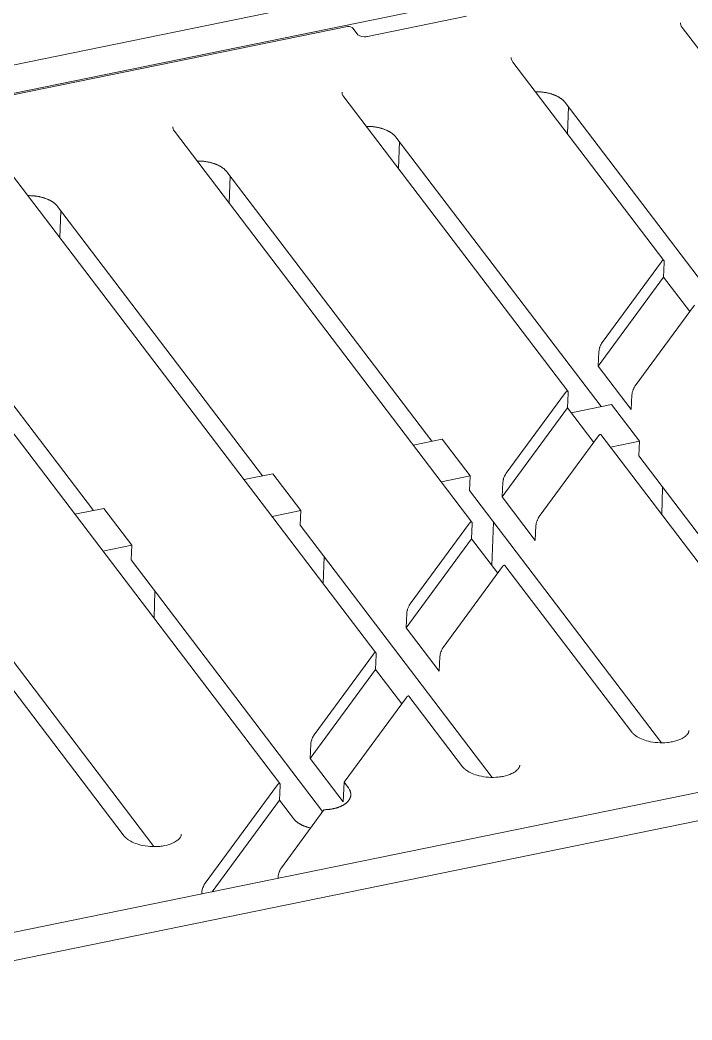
# Model space of a CAD drawing. Header units: millimetres. Extents: x 4267 to 8467, y 166 to 3136.
# Drawn here: x 4903.8 to 4955.9, y 1888 to 1965.6 of the extents above; entities that cross this region are included whole.
import ezdxf

# ---------------------------------------------------------------- set-up
doc = ezdxf.new("R2010")
doc.units = ezdxf.units.MM

msp = doc.modelspace()

# ---------------------------------------------------------------- linework, layer by layer
at = {"linetype": 'Continuous', "lineweight": 5}
for p, q in [((4716.615, 1923.888, 326.374), (5135.162, 2009.535, 326.374)), ((4718.065, 1921.983, 326.374), (5136.612, 2007.63, 326.374)), ((4938.43, 1965.859, 326.374), (4930.742, 1964.286, 326.374)), ((4929.179, 1965.067, 326.374), (4899.562, 1959.007, 326.374)), ((4929.997, 1964.42, 326.374), (4929.634, 1964.897, 326.374)), ((4961.189, 1957.054, 326.374), (4955.15, 1964.99, 326.374)), ((4953.74, 1946.907, 326.374), (4942.022, 1962.303, 326.374)), ((4946.291, 1936.759, 326.374), (4928.895, 1959.617, 326.374)), ((4961.989, 1938.256, 326.374), (4946.077, 1959.163, 326.374)), ((4946.339, 1958.82, 326.374), (4946.267, 1956.727, 326.374)), ((4938.842, 1926.612, 326.374), (4915.767, 1956.931, 326.374)), ((4948.861, 1935.569, 326.374), (4932.949, 1956.477, 326.374)), ((4933.211, 1956.134, 326.374), (4933.139, 1954.04, 326.374)), ((4931.392, 1916.464, 326.374), (4902.639, 1954.245, 326.374)), ((4935.734, 1932.883, 326.374), (4919.822, 1953.791, 326.374)), ((4920.083, 1953.447, 326.374), (4920.011, 1951.354, 326.374)), ((4760.941, 1865.645, 326.374), (5179.488, 1951.291, 326.374)), ((4922.606, 1930.197, 326.374), (4906.694, 1951.105, 326.374)), ((4906.956, 1950.761, 326.374), (4906.884, 1948.668, 326.374)), ((4762.391, 1863.739, 326.374), (5180.938, 1949.386, 326.374)), ((4923.943, 1906.317, 326.374), (4891.881, 1948.446, 326.374)), ((4909.479, 1927.51, 326.374), (4893.567, 1948.418, 326.374)), ((4948.95, 1940.551, 326.374), (4953.546, 1946.812, 326.374)), ((4953.765, 1946.755, 326.374), (4953.708, 1945.614, 326.374)), ((4953.708, 1945.614, 326.374), (4948.636, 1938.705, 326.374)), ((4953.708, 1945.614, 326.374), (4955.741, 1942.943, 326.374)), ((4956.109, 1943.444, 326.374), (4951.513, 1937.183, 326.374)), ((4948.636, 1938.705, 326.374), (4948.693, 1939.846, 326.374)), ((4951.199, 1935.338, 326.374), (4948.636, 1938.705, 326.374)), ((4911.867, 1902.249, 326.374), (4884.431, 1938.298, 326.374)), ((4941.501, 1930.403, 326.374), (4946.097, 1936.664, 326.374)), ((4946.316, 1936.608, 326.374), (4946.259, 1935.467, 326.374)), ((4951.256, 1936.479, 326.374), (4951.199, 1935.338, 326.374)), ((4946.259, 1935.467, 326.374), (4941.187, 1928.558, 326.374)), ((4946.259, 1935.467, 326.374), (4948.292, 1932.795, 326.374)), ((4946.542, 1935.095, 326.374), (4949.66, 1935.733, 326.374)), ((4949.66, 1935.733, 326.374), (4951.835, 1932.875, 326.374)), ((4934.293, 1932.588, 326.374), (4936.533, 1933.047, 326.374)), ((4936.533, 1933.047, 326.374), (4938.707, 1930.189, 326.374)), ((4948.66, 1933.297, 326.374), (4944.064, 1927.036, 326.374)), ((4964.377, 1912.994, 326.374), (4948.851, 1933.394, 326.374)), ((4951.835, 1932.875, 326.374), (4949.595, 1932.417, 326.374)), ((4951.778, 1931.737, 326.374), (4951.835, 1932.875, 326.374)), ((4966.669, 1912.17, 326.374), (4951.778, 1931.737, 326.374)), ((4921.165, 1929.902, 326.374), (4923.405, 1930.36, 326.374)), ((4923.405, 1930.36, 326.374), (4925.58, 1927.503, 326.374)), ((4938.707, 1930.189, 326.374), (4936.468, 1929.731, 326.374)), ((4938.65, 1929.051, 326.374), (4938.707, 1930.189, 326.374)), ((4941.187, 1928.558, 326.374), (4941.244, 1929.699, 326.374)), ((4953.563, 1927.203, 326.374), (4953.635, 1929.296, 326.374)), ((4953.541, 1909.484, 326.374), (4938.65, 1929.051, 326.374)), ((4943.75, 1925.19, 326.374), (4941.187, 1928.558, 326.374)), ((4908.038, 1927.216, 326.374), (4910.277, 1927.674, 326.374)), ((4910.277, 1927.674, 326.374), (4912.452, 1924.816, 326.374)), ((4925.58, 1927.503, 326.374), (4923.34, 1927.044, 326.374)), ((4925.523, 1926.364, 326.374), (4925.58, 1927.503, 326.374)), ((4940.414, 1906.798, 326.374), (4925.523, 1926.364, 326.374)), ((4934.052, 1920.256, 326.374), (4938.648, 1926.517, 326.374)), ((4938.867, 1926.46, 326.374), (4938.81, 1925.319, 326.374)), ((4940.392, 1923.24, 326.374), (4940.508, 1926.61, 326.374)), ((4943.807, 1926.331, 326.374), (4943.75, 1925.19, 326.374)), ((4938.81, 1925.319, 326.374), (4933.738, 1918.41, 326.374)), ((4938.81, 1925.319, 326.374), (4940.843, 1922.648, 326.374)), ((4912.452, 1924.816, 326.374), (4910.213, 1924.358, 326.374)), ((4912.395, 1923.678, 326.374), (4912.452, 1924.816, 326.374)), ((4927.26, 1904.146, 326.374), (4912.395, 1923.678, 326.374)), ((4927.308, 1921.83, 326.374), (4927.38, 1923.924, 326.374)), ((4941.211, 1923.149, 326.374), (4936.614, 1916.888, 326.374)), ((4951.249, 1910.308, 326.374), (4941.402, 1923.247, 326.374)), ((4914.159, 1901.425, 326.374), (4899.268, 1920.992, 326.374)), ((4914.181, 1919.144, 326.374), (4914.253, 1921.237, 326.374)), ((4933.738, 1918.41, 326.374), (4933.795, 1919.551, 326.374)), ((4936.301, 1915.043, 326.374), (4933.738, 1918.41, 326.374)), ((4931.199, 1916.369, 326.374), (4926.602, 1910.108, 326.374)), ((4931.417, 1916.313, 326.374), (4931.36, 1915.172, 326.374)), ((4936.358, 1916.184, 326.374), (4936.301, 1915.043, 326.374)), ((4931.36, 1915.172, 326.374), (4926.288, 1908.263, 326.374)), ((4931.36, 1915.172, 326.374), (4933.393, 1912.5, 326.374)), ((4933.762, 1913.002, 326.374), (4928.927, 1906.417, 326.374)), ((4938.122, 1907.622, 326.374), (4933.955, 1913.097, 326.374)), ((4926.288, 1908.263, 326.374), (4926.346, 1909.404, 326.374)), ((4928.851, 1904.895, 326.374), (4926.288, 1908.263, 326.374)), ((4918.138, 1898.579, 326.374), (4923.749, 1906.222, 326.374)), ((4923.968, 1906.165, 326.374), (4923.911, 1905.024, 326.374)), ((4928.927, 1906.417, 326.374), (4928.851, 1904.895, 326.374)), ((4929.258, 1905.982, 326.374), (4928.927, 1906.417, 326.374)), ((4923.911, 1905.024, 326.374), (4918.701, 1897.927, 326.374)), ((4923.911, 1905.024, 326.374), (4924.993, 1903.603, 326.374)), ((4924.063, 1899.791, 326.374), (4927.365, 1904.288, 326.374)), ((4923.8, 1898.97, 326.374), (4923.807, 1899.093, 326.374)), ((4917.875, 1897.758, 326.374), (4917.882, 1897.881, 326.374))]:
    msp.add_line(p, q, dxfattribs=at)
for points in [[(4929.179, 1965.067), (4929.179, 1965.067, 0.000016), (4929.179, 1965.067, 0.000016), (4929.179, 1965.067, 0.000016), (4929.179, 1965.067, 0.000016), (4929.179, 1965.067, 0.000016), (4929.179, 1965.067, 0.000016), (4929.179, 1965.067, 0.000016), (4929.179, 1965.067, 0.000016), (4929.179, 1965.067, 0.000016), (4929.179, 1965.067, 0.000016), (4929.179, 1965.067, 0.000016), (4929.179, 1965.067, 0.000016), (4929.179, 1965.067, 0.000016), (4929.179, 1965.067, 0.000016), (4929.179, 1965.067, 0.000016), (4929.179, 1965.067, 0.000016), (4929.179, 1965.067, 0.000016), (4929.179, 1965.067, 0.000017), (4929.179, 1965.067, 0.000016), (4929.179, 1965.067, 0.000015), (4929.179, 1965.067, 0.000017), (4929.179, 1965.067, 0.00002), (4929.179, 1965.067, 0.000015), (4929.179, 1965.067, 0.000005), (4929.179, 1965.067, 0.000021), (4929.179, 1965.067, 0.000037), (4929.179, 1965.067, 0.000018), (4929.179, 1965.067, 0.00001)], [(4946.077, 1959.163), (4946.042, 1959.208, 0.012486), (4946.003, 1959.252, 0.011398), (4945.96, 1959.296, 0.010734), (4945.915, 1959.34, 0.010589), (4945.865, 1959.383, 0.010234), (4945.812, 1959.426, 0.009866), (4945.755, 1959.469, 0.009467), (4945.695, 1959.51, 0.009174), (4945.631, 1959.551, 0.008829), (4945.564, 1959.59, 0.008551), (4945.493, 1959.629, 0.00824), (4945.42, 1959.666, 0.00799), (4945.343, 1959.702, 0.007726), (4945.263, 1959.736, 0.007521), (4945.18, 1959.768, 0.007274), (4945.095, 1959.799, 0.007048), (4945.008, 1959.827, 0.006912), (4944.918, 1959.854, 0.006872), (4944.827, 1959.879, 0.006537), (4944.734, 1959.901, 0.00602), (4944.64, 1959.921, 0.00646), (4944.544, 1959.939, 0.007463), (4944.445, 1959.955, 0.005681), (4944.351, 1959.968, 0.002193), (4944.266, 1959.979, 0.007661), (4944.157, 1959.988, 0.012901), (4943.992, 1959.995, 0.006433), (4943.776, 1960, 0.00346)], [(4932.949, 1956.477), (4932.914, 1956.521, 0.012486), (4932.875, 1956.566, 0.011398), (4932.833, 1956.61, 0.010734), (4932.787, 1956.654, 0.010589), (4932.737, 1956.697, 0.010234), (4932.684, 1956.74, 0.009866), (4932.628, 1956.782, 0.009467), (4932.567, 1956.824, 0.009174), (4932.503, 1956.864, 0.008829), (4932.436, 1956.904, 0.008551), (4932.366, 1956.942, 0.00824), (4932.292, 1956.98, 0.00799), (4932.215, 1957.015, 0.007726), (4932.135, 1957.049, 0.007521), (4932.053, 1957.082, 0.007274), (4931.968, 1957.112, 0.007048), (4931.88, 1957.141, 0.006911), (4931.791, 1957.168, 0.006872), (4931.699, 1957.192, 0.006537), (4931.606, 1957.215, 0.00602), (4931.513, 1957.235, 0.00646), (4931.417, 1957.253, 0.007463), (4931.317, 1957.269, 0.005681), (4931.224, 1957.282, 0.002193), (4931.138, 1957.293, 0.007661), (4931.03, 1957.302, 0.012901), (4930.864, 1957.308, 0.006433), (4930.648, 1957.313, 0.00346)], [(4919.822, 1953.791), (4919.786, 1953.835, 0.012486), (4919.748, 1953.879, 0.011398), (4919.705, 1953.923, 0.010734), (4919.659, 1953.967, 0.010589), (4919.61, 1954.011, 0.010234), (4919.557, 1954.054, 0.009866), (4919.5, 1954.096, 0.009467), (4919.44, 1954.138, 0.009174), (4919.376, 1954.178, 0.008829), (4919.309, 1954.218, 0.008551), (4919.238, 1954.256, 0.008239), (4919.164, 1954.293, 0.007989), (4919.087, 1954.329, 0.007726), (4919.008, 1954.363, 0.007521), (4918.925, 1954.395, 0.007274), (4918.84, 1954.426, 0.007048), (4918.753, 1954.455, 0.006911), (4918.663, 1954.482, 0.006872), (4918.571, 1954.506, 0.006537), (4918.479, 1954.529, 0.00602), (4918.385, 1954.549, 0.00646), (4918.289, 1954.567, 0.007463), (4918.19, 1954.582, 0.005681), (4918.096, 1954.596, 0.002193), (4918.011, 1954.607, 0.007661), (4917.902, 1954.615, 0.012901), (4917.737, 1954.622, 0.006433), (4917.52, 1954.627, 0.00346)], [(4906.694, 1951.105), (4906.659, 1951.149, 0.012486), (4906.62, 1951.193, 0.011398), (4906.578, 1951.237, 0.010733), (4906.532, 1951.281, 0.010588), (4906.482, 1951.324, 0.010234), (4906.429, 1951.367, 0.009865), (4906.372, 1951.41, 0.009467), (4906.312, 1951.451, 0.009174), (4906.248, 1951.492, 0.008829), (4906.181, 1951.532, 0.008551), (4906.111, 1951.57, 0.008239), (4906.037, 1951.607, 0.007989), (4905.96, 1951.643, 0.007726), (4905.88, 1951.677, 0.007521), (4905.797, 1951.709, 0.007274), (4905.712, 1951.74, 0.007048), (4905.625, 1951.769, 0.006911), (4905.535, 1951.795, 0.006872), (4905.444, 1951.82, 0.006537), (4905.351, 1951.842, 0.00602), (4905.258, 1951.862, 0.00646), (4905.161, 1951.88, 0.007463), (4905.062, 1951.896, 0.005681), (4904.968, 1951.909, 0.002193), (4904.883, 1951.92, 0.007661), (4904.775, 1951.929, 0.012901), (4904.609, 1951.936, 0.006433), (4904.393, 1951.941, 0.00346)], [(4951.196, 1910.361), (4951.202, 1910.353, 0.0021), (4951.208, 1910.345, 0.00204), (4951.215, 1910.336, 0.002014), (4951.221, 1910.328, 0.002029), (4951.228, 1910.32, 0.002027), (4951.235, 1910.312, 0.002024), (4951.242, 1910.303, 0.002016), (4951.249, 1910.295, 0.002016), (4951.256, 1910.287, 0.002009), (4951.264, 1910.278, 0.002008), (4951.271, 1910.27, 0.002001), (4951.279, 1910.262, 0.002), (4951.287, 1910.253, 0.001993), (4951.295, 1910.245, 0.001991), (4951.303, 1910.236, 0.001984), (4951.312, 1910.228, 0.001982), (4951.32, 1910.219, 0.001974), (4951.329, 1910.211, 0.001973), (4951.338, 1910.202, 0.001965), (4951.347, 1910.193, 0.001963), (4951.356, 1910.185, 0.001955), (4951.365, 1910.176, 0.001951), (4951.375, 1910.167, 0.001945), (4951.385, 1910.159, 0.001947), (4951.394, 1910.15, 0.001933), (4951.404, 1910.141, 0.001917), (4951.415, 1910.133, 0.001928), (4951.425, 1910.124, 0.001968), (4951.436, 1910.115, 0.001897), (4951.446, 1910.106, 0.001759), (4951.457, 1910.098, 0.001952), (4951.469, 1910.089, 0.002345), (4951.48, 1910.08, 0.001737), (4951.491, 1910.071, 0.000528), (4951.502, 1910.063, 0.002504), (4951.515, 1910.053, 0.004281), (4951.536, 1910.038, 0.002025), (4951.565, 1910.018, 0.001047)], [(4938.068, 1907.674), (4938.074, 1907.666, 0.002101), (4938.08, 1907.658, 0.00204), (4938.087, 1907.65, 0.002015), (4938.094, 1907.642, 0.00203), (4938.1, 1907.634, 0.002028), (4938.107, 1907.625, 0.002024), (4938.114, 1907.617, 0.002016), (4938.121, 1907.609, 0.002016), (4938.129, 1907.601, 0.002009), (4938.136, 1907.592, 0.002008), (4938.144, 1907.584, 0.002001), (4938.152, 1907.575, 0.002), (4938.159, 1907.567, 0.001993), (4938.167, 1907.558, 0.001991), (4938.176, 1907.55, 0.001984), (4938.184, 1907.541, 0.001982), (4938.193, 1907.533, 0.001974), (4938.201, 1907.524, 0.001973), (4938.21, 1907.516, 0.001965), (4938.219, 1907.507, 0.001963), (4938.228, 1907.499, 0.001955), (4938.238, 1907.49, 0.001952), (4938.247, 1907.481, 0.001945), (4938.257, 1907.472, 0.001947), (4938.267, 1907.464, 0.001933), (4938.277, 1907.455, 0.001917), (4938.287, 1907.446, 0.001928), (4938.297, 1907.437, 0.001968), (4938.308, 1907.429, 0.001898), (4938.319, 1907.42, 0.001759), (4938.33, 1907.411, 0.001952), (4938.341, 1907.402, 0.002346), (4938.353, 1907.393, 0.001737), (4938.364, 1907.385, 0.000528), (4938.374, 1907.377, 0.002504), (4938.387, 1907.367, 0.004281), (4938.409, 1907.352, 0.002025), (4938.437, 1907.332, 0.001047)], [(4927.365, 1904.288), (4927.448, 1904.29, 0.005257), (4927.531, 1904.294, 0.005189), (4927.615, 1904.3, 0.005203), (4927.698, 1904.307, 0.005357), (4927.781, 1904.316, 0.005478), (4927.864, 1904.327, 0.005587), (4927.946, 1904.34, 0.005705), (4928.027, 1904.354, 0.005852), (4928.107, 1904.371, 0.006002), (4928.187, 1904.389, 0.006165), (4928.264, 1904.409, 0.006341), (4928.34, 1904.43, 0.00653), (4928.415, 1904.454, 0.006738), (4928.488, 1904.479, 0.006952), (4928.558, 1904.505, 0.007195), (4928.626, 1904.533, 0.007437), (4928.692, 1904.562, 0.007717), (4928.756, 1904.593, 0.007991), (4928.817, 1904.625, 0.008307), (4928.875, 1904.658, 0.008604), (4928.931, 1904.693, 0.008967), (4928.984, 1904.728, 0.009315), (4929.034, 1904.764, 0.00968), (4929.081, 1904.801, 0.00997), (4929.125, 1904.839, 0.010514), (4929.166, 1904.878, 0.011004), (4929.205, 1904.918, 0.011459), (4929.242, 1904.959, 0.012166), (4929.275, 1905.001, 0.012844), (4929.306, 1905.044, 0.013488), (4929.335, 1905.088, 0.014125), (4929.36, 1905.133, 0.01477), (4929.382, 1905.179, 0.015388), (4929.401, 1905.226, 0.01597), (4929.417, 1905.273, 0.01642), (4929.429, 1905.321, 0.016724), (4929.438, 1905.369, 0.017148), (4929.444, 1905.417, 0.017641), (4929.446, 1905.466, 0.017235), (4929.445, 1905.514, 0.01611), (4929.441, 1905.563, 0.01743), (4929.433, 1905.611, 0.020117), (4929.42, 1905.661, 0.015113), (4929.407, 1905.707, 0.005719), (4929.393, 1905.749, 0.019939), (4929.369, 1905.802, 0.031743), (4929.323, 1905.88, 0.014765), (4929.258, 1905.982, 0.00766)], [(4924.993, 1903.603), (4925.017, 1903.573, 0.008334), (4925.042, 1903.543, 0.007884), (4925.069, 1903.513, 0.007581), (4925.097, 1903.483, 0.007477), (4925.127, 1903.453, 0.007292), (4925.159, 1903.423, 0.007102), (4925.192, 1903.394, 0.006897), (4925.227, 1903.365, 0.006733), (4925.263, 1903.336, 0.006546), (4925.301, 1903.308, 0.006386), (4925.341, 1903.28, 0.006207), (4925.381, 1903.252, 0.006054), (4925.424, 1903.225, 0.005894), (4925.467, 1903.198, 0.005764), (4925.513, 1903.172, 0.005599), (4925.559, 1903.147, 0.005437), (4925.607, 1903.122, 0.005346), (4925.656, 1903.098, 0.005329), (4925.706, 1903.074, 0.005055), (4925.758, 1903.052, 0.004629), (4925.81, 1903.03, 0.00499), (4925.864, 1903.008, 0.005797), (4925.92, 1902.987, 0.004315), (4925.974, 1902.968, 0.001511), (4926.023, 1902.951, 0.005909), (4926.088, 1902.931, 0.009809), (4926.189, 1902.903, 0.004691), (4926.323, 1902.868, 0.002461)], [(4911.813, 1902.302), (4911.819, 1902.294, 0.002101), (4911.825, 1902.286, 0.00204), (4911.832, 1902.277, 0.002014), (4911.838, 1902.269, 0.002029), (4911.845, 1902.261, 0.002027), (4911.852, 1902.253, 0.002022), (4911.859, 1902.245, 0.002014), (4911.866, 1902.236, 0.002014), (4911.873, 1902.228, 0.002007), (4911.881, 1902.22, 0.002006), (4911.889, 1902.211, 0.001998), (4911.896, 1902.203, 0.001997), (4911.904, 1902.194, 0.001989), (4911.912, 1902.186, 0.001988), (4911.921, 1902.177, 0.00198), (4911.929, 1902.169, 0.001978), (4911.937, 1902.16, 0.00197), (4911.946, 1902.152, 0.001968), (4911.955, 1902.143, 0.00196), (4911.964, 1902.135, 0.001958), (4911.973, 1902.126, 0.00195), (4911.982, 1902.117, 0.001946), (4911.992, 1902.109, 0.001939), (4912.002, 1902.1, 0.001941), (4912.012, 1902.091, 0.001927), (4912.022, 1902.082, 0.001911), (4912.032, 1902.074, 0.001922), (4912.042, 1902.065, 0.001962), (4912.053, 1902.056, 0.001891), (4912.064, 1902.047, 0.001753), (4912.074, 1902.039, 0.001945), (4912.086, 1902.03, 0.002337), (4912.097, 1902.021, 0.001731), (4912.108, 1902.012, 0.000527), (4912.119, 1902.004, 0.002495), (4912.132, 1901.994, 0.004264), (4912.153, 1901.979, 0.002018), (4912.182, 1901.959, 0.001044)]]:
    msp.add_lwpolyline(points, format="xyb", dxfattribs=at)
for points in [[(4929.634, 1964.897, 326.374), (4929.532, 1965.034, 326.374), (4929.347, 1965.104, 326.374), (4929.179, 1965.067, 326.374)], [(4955.15, 1964.99, 326.374), (4955.044, 1965.131, 326.374), (4955.014, 1965.244, 326.374), (4955.019, 1965.342, 326.374)], [(4942.022, 1962.303, 326.374), (4941.916, 1962.444, 326.374), (4941.887, 1962.558, 326.374), (4941.891, 1962.655, 326.374)], [(4928.895, 1959.617, 326.374), (4928.788, 1959.758, 326.374), (4928.759, 1959.872, 326.374), (4928.763, 1959.969, 326.374)], [(4915.767, 1956.931, 326.374), (4915.661, 1957.072, 326.374), (4915.631, 1957.186, 326.374), (4915.636, 1957.283, 326.374)]]:
    msp.add_open_spline(points, degree=3, dxfattribs=at)
for points, knots in [([(4930.742, 1964.286, 326.374), (4930.663, 1964.273, 326.374), (4930.317, 1964.229, 326.374), (4929.98, 1964.403, 326.374), (4929.997, 1964.42, 326.374)], [0, 0, 0, 0, 0.272685, 1, 1, 1, 1]), ([(4953.547, 1946.812, 326.374), (4953.566, 1946.839, 326.374), (4953.584, 1946.859, 326.374), (4953.605, 1946.881, 326.374), (4953.611, 1946.887, 326.374), (4953.62, 1946.894, 326.374), (4953.624, 1946.898, 326.374), (4953.629, 1946.901, 326.374), (4953.63, 1946.903, 326.374), (4953.632, 1946.904, 326.374), (4953.632, 1946.904, 326.374), (4953.649, 1946.917, 326.374), (4953.663, 1946.924, 326.374), (4953.682, 1946.93, 326.374), (4953.688, 1946.931, 326.374), (4953.696, 1946.931, 326.374), (4953.699, 1946.931, 326.374), (4953.704, 1946.931, 326.374), (4953.706, 1946.93, 326.374), (4953.752, 1946.918, 326.374), (4953.77, 1946.85, 326.374), (4953.765, 1946.755, 326.374)], [0, 0, 0, 0, 0.125, 0.125, 0.1875, 0.1875, 0.21875, 0.234375, 0.242188, 0.242188, 0.25, 0.25, 0.375, 0.375, 0.4375, 0.4375, 0.46875, 0.46875, 0.5, 0.5, 1, 1, 1, 1]), ([(4948.693, 1939.847, 326.374), (4948.696, 1939.893, 326.374), (4948.703, 1939.95, 326.374), (4948.724, 1940.043, 326.374), (4948.733, 1940.075, 326.374), (4948.748, 1940.125, 326.374), (4948.756, 1940.15, 326.374), (4948.764, 1940.176, 326.374), (4948.77, 1940.193, 326.374), (4948.774, 1940.203, 326.374), (4948.787, 1940.241, 326.374), (4948.8, 1940.273, 326.374), (4948.821, 1940.322, 326.374), (4948.829, 1940.338, 326.374), (4948.841, 1940.363, 326.374), (4948.847, 1940.376, 326.374), (4948.854, 1940.39, 326.374), (4948.857, 1940.397, 326.374), (4948.859, 1940.401, 326.374), (4948.861, 1940.404, 326.374), (4948.88, 1940.442, 326.374), (4948.91, 1940.497, 326.374), (4948.95, 1940.551, 326.374)], [0, 0, 0, 0, 0.25, 0.25, 0.375, 0.375, 0.4375, 0.46875, 0.46875, 0.5, 0.5, 0.625, 0.625, 0.6875, 0.6875, 0.71875, 0.734375, 0.742188, 0.742188, 0.75, 0.75, 1, 1, 1, 1]), ([(4951.513, 1937.183, 326.374), (4951.493, 1937.156, 326.374), (4951.476, 1937.129, 326.374), (4951.453, 1937.091, 326.374), (4951.446, 1937.079, 326.374), (4951.437, 1937.062, 326.374), (4951.433, 1937.054, 326.374), (4951.428, 1937.045, 326.374), (4951.427, 1937.042, 326.374), (4951.425, 1937.04, 326.374), (4951.425, 1937.039, 326.374), (4951.407, 1937.004, 326.374), (4951.391, 1936.971, 326.374), (4951.37, 1936.921, 326.374), (4951.363, 1936.905, 326.374), (4951.354, 1936.881, 326.374), (4951.351, 1936.874, 326.374), (4951.345, 1936.858, 326.374), (4951.343, 1936.851, 326.374), (4951.289, 1936.705, 326.374), (4951.261, 1936.573, 326.374), (4951.256, 1936.479, 326.374)], [0, 0, 0, 0, 0.125, 0.125, 0.1875, 0.1875, 0.21875, 0.234375, 0.242188, 0.242188, 0.25, 0.25, 0.375, 0.375, 0.4375, 0.4375, 0.46875, 0.46875, 0.5, 0.5, 1, 1, 1, 1]), ([(4946.097, 1936.664, 326.374), (4946.117, 1936.692, 326.374), (4946.134, 1936.711, 326.374), (4946.156, 1936.733, 326.374), (4946.162, 1936.739, 326.374), (4946.171, 1936.747, 326.374), (4946.175, 1936.75, 326.374), (4946.179, 1936.754, 326.374), (4946.181, 1936.755, 326.374), (4946.182, 1936.756, 326.374), (4946.182, 1936.756, 326.374), (4946.199, 1936.769, 326.374), (4946.214, 1936.776, 326.374), (4946.233, 1936.782, 326.374), (4946.239, 1936.783, 326.374), (4946.247, 1936.784, 326.374), (4946.25, 1936.784, 326.374), (4946.255, 1936.783, 326.374), (4946.257, 1936.783, 326.374), (4946.302, 1936.771, 326.374), (4946.321, 1936.702, 326.374), (4946.316, 1936.608, 326.374)], [0, 0, 0, 0, 0.125, 0.125, 0.1875, 0.1875, 0.21875, 0.234375, 0.242188, 0.242188, 0.25, 0.25, 0.375, 0.375, 0.4375, 0.4375, 0.46875, 0.46875, 0.5, 0.5, 1, 1, 1, 1]), ([(4948.851, 1933.394, 326.374), (4948.852, 1933.394, 326.374), (4948.851, 1933.395, 326.374), (4948.846, 1933.401, 326.374), (4948.84, 1933.406, 326.374), (4948.833, 1933.411, 326.374), (4948.828, 1933.413, 326.374), (4948.825, 1933.414, 326.374), (4948.813, 1933.417, 326.374), (4948.802, 1933.417, 326.374), (4948.783, 1933.411, 326.374), (4948.776, 1933.408, 326.374), (4948.766, 1933.402, 326.374), (4948.76, 1933.399, 326.374), (4948.753, 1933.394, 326.374), (4948.75, 1933.392, 326.374), (4948.748, 1933.391, 326.374), (4948.747, 1933.39, 326.374), (4948.728, 1933.376, 326.374), (4948.7, 1933.351, 326.374), (4948.66, 1933.297, 326.374)], [0.3658314, 0.3658314, 0.3658314, 0.3658314, 0.375, 0.375, 0.4375, 0.46875, 0.46875, 0.5, 0.5, 0.625, 0.625, 0.6875, 0.6875, 0.71875, 0.734375, 0.7421875, 0.7421875, 0.75, 0.75, 1, 1, 1, 1]), ([(4941.244, 1929.699, 326.374), (4941.247, 1929.747, 326.374), (4941.254, 1929.802, 326.374), (4941.271, 1929.877, 326.374), (4941.275, 1929.895, 326.374), (4941.293, 1929.961, 326.374), (4941.308, 1930.011, 326.374), (4941.352, 1930.131, 326.374), (4941.381, 1930.197, 326.374), (4941.42, 1930.272, 326.374), (4941.427, 1930.285, 326.374), (4941.456, 1930.337, 326.374), (4941.478, 1930.372, 326.374), (4941.501, 1930.403, 326.374)], [0, 0, 0, 0, 0.25, 0.25, 0.3125, 0.3125, 0.5, 0.5, 0.75, 0.75, 0.8125, 0.8125, 1, 1, 1, 1]), ([(4944.064, 1927.036, 326.374), (4944.044, 1927.009, 326.374), (4944.026, 1926.981, 326.374), (4944.004, 1926.943, 326.374), (4943.997, 1926.932, 326.374), (4943.988, 1926.915, 326.374), (4943.984, 1926.907, 326.374), (4943.979, 1926.898, 326.374), (4943.977, 1926.894, 326.374), (4943.976, 1926.892, 326.374), (4943.976, 1926.892, 326.374), (4943.958, 1926.857, 326.374), (4943.942, 1926.823, 326.374), (4943.921, 1926.774, 326.374), (4943.914, 1926.758, 326.374), (4943.905, 1926.734, 326.374), (4943.902, 1926.726, 326.374), (4943.896, 1926.71, 326.374), (4943.893, 1926.704, 326.374), (4943.84, 1926.558, 326.374), (4943.812, 1926.425, 326.374), (4943.807, 1926.331, 326.374)], [0, 0, 0, 0, 0.125, 0.125, 0.1875, 0.1875, 0.21875, 0.234375, 0.242188, 0.242188, 0.25, 0.25, 0.375, 0.375, 0.4375, 0.4375, 0.46875, 0.46875, 0.5, 0.5, 1, 1, 1, 1]), ([(4938.648, 1926.517, 326.374), (4938.668, 1926.544, 326.374), (4938.685, 1926.564, 326.374), (4938.706, 1926.586, 326.374), (4938.713, 1926.592, 326.374), (4938.722, 1926.599, 326.374), (4938.726, 1926.603, 326.374), (4938.73, 1926.606, 326.374), (4938.732, 1926.608, 326.374), (4938.733, 1926.609, 326.374), (4938.733, 1926.609, 326.374), (4938.75, 1926.621, 326.374), (4938.765, 1926.629, 326.374), (4938.784, 1926.635, 326.374), (4938.79, 1926.636, 326.374), (4938.798, 1926.636, 326.374), (4938.801, 1926.636, 326.374), (4938.806, 1926.636, 326.374), (4938.808, 1926.635, 326.374), (4938.853, 1926.623, 326.374), (4938.871, 1926.555, 326.374), (4938.867, 1926.46, 326.374)], [0, 0, 0, 0, 0.125, 0.125, 0.1875, 0.1875, 0.21875, 0.234375, 0.242188, 0.242188, 0.25, 0.25, 0.375, 0.375, 0.4375, 0.4375, 0.46875, 0.46875, 0.5, 0.5, 1, 1, 1, 1]), ([(4941.402, 1923.247, 326.374), (4941.402, 1923.247, 326.374), (4941.402, 1923.248, 326.374), (4941.397, 1923.253, 326.374), (4941.391, 1923.259, 326.374), (4941.384, 1923.263, 326.374), (4941.379, 1923.265, 326.374), (4941.376, 1923.266, 326.374), (4941.364, 1923.269, 326.374), (4941.353, 1923.269, 326.374), (4941.334, 1923.263, 326.374), (4941.327, 1923.261, 326.374), (4941.316, 1923.255, 326.374), (4941.311, 1923.251, 326.374), (4941.304, 1923.247, 326.374), (4941.301, 1923.245, 326.374), (4941.299, 1923.243, 326.374), (4941.298, 1923.242, 326.374), (4941.279, 1923.228, 326.374), (4941.251, 1923.203, 326.374), (4941.211, 1923.149, 326.374)], [0.3658315, 0.3658315, 0.3658315, 0.3658315, 0.375, 0.375, 0.4375, 0.46875, 0.46875, 0.5, 0.5, 0.625, 0.625, 0.6875, 0.6875, 0.71875, 0.734375, 0.7421875, 0.7421875, 0.75, 0.75, 1, 1, 1, 1]), ([(4933.795, 1919.551, 326.374), (4933.797, 1919.6, 326.374), (4933.805, 1919.654, 326.374), (4933.822, 1919.729, 326.374), (4933.826, 1919.747, 326.374), (4933.843, 1919.813, 326.374), (4933.859, 1919.864, 326.374), (4933.903, 1919.984, 326.374), (4933.931, 1920.049, 326.374), (4933.971, 1920.125, 326.374), (4933.977, 1920.137, 326.374), (4934.007, 1920.19, 326.374), (4934.029, 1920.225, 326.374), (4934.052, 1920.256, 326.374)], [0, 0, 0, 0, 0.25, 0.25, 0.3125, 0.3125, 0.5, 0.5, 0.75, 0.75, 0.8125, 0.8125, 1, 1, 1, 1]), ([(4936.614, 1916.888, 326.374), (4936.595, 1916.861, 326.374), (4936.577, 1916.834, 326.374), (4936.555, 1916.796, 326.374), (4936.548, 1916.784, 326.374), (4936.539, 1916.767, 326.374), (4936.535, 1916.759, 326.374), (4936.53, 1916.751, 326.374), (4936.528, 1916.747, 326.374), (4936.527, 1916.745, 326.374), (4936.527, 1916.744, 326.374), (4936.509, 1916.709, 326.374), (4936.493, 1916.676, 326.374), (4936.472, 1916.626, 326.374), (4936.465, 1916.61, 326.374), (4936.455, 1916.586, 326.374), (4936.452, 1916.579, 326.374), (4936.446, 1916.563, 326.374), (4936.444, 1916.556, 326.374), (4936.391, 1916.41, 326.374), (4936.362, 1916.278, 326.374), (4936.358, 1916.184, 326.374)], [0, 0, 0, 0, 0.125, 0.125, 0.1875, 0.1875, 0.21875, 0.234375, 0.242188, 0.242188, 0.25, 0.25, 0.375, 0.375, 0.4375, 0.4375, 0.46875, 0.46875, 0.5, 0.5, 1, 1, 1, 1]), ([(4931.199, 1916.37, 326.374), (4931.219, 1916.396, 326.374), (4931.236, 1916.416, 326.374), (4931.257, 1916.438, 326.374), (4931.264, 1916.444, 326.374), (4931.272, 1916.452, 326.374), (4931.276, 1916.455, 326.374), (4931.281, 1916.459, 326.374), (4931.283, 1916.46, 326.374), (4931.284, 1916.461, 326.374), (4931.284, 1916.461, 326.374), (4931.301, 1916.474, 326.374), (4931.315, 1916.481, 326.374), (4931.334, 1916.487, 326.374), (4931.34, 1916.488, 326.374), (4931.349, 1916.489, 326.374), (4931.351, 1916.489, 326.374), (4931.356, 1916.488, 326.374), (4931.359, 1916.488, 326.374), (4931.404, 1916.476, 326.374), (4931.422, 1916.407, 326.374), (4931.417, 1916.313, 326.374)], [0, 0, 0, 0, 0.125, 0.125, 0.1875, 0.1875, 0.21875, 0.234375, 0.242188, 0.242188, 0.25, 0.25, 0.375, 0.375, 0.4375, 0.4375, 0.46875, 0.46875, 0.5, 0.5, 1, 1, 1, 1]), ([(4933.762, 1913.002, 326.374), (4933.784, 1913.033, 326.374), (4933.806, 1913.058, 326.374), (4933.834, 1913.083, 326.374), (4933.84, 1913.089, 326.374), (4933.877, 1913.117, 326.374), (4933.903, 1913.125, 326.374), (4933.935, 1913.117, 326.374), (4933.945, 1913.11, 326.374), (4933.955, 1913.097, 326.374)], [0, 0, 0, 0, 0.1875, 0.1875, 0.25, 0.25, 0.5, 0.5, 0.6314127, 0.6314127, 0.6314127, 0.6314127]), ([(4926.346, 1909.404, 326.374), (4926.348, 1909.451, 326.374), (4926.356, 1909.507, 326.374), (4926.377, 1909.6, 326.374), (4926.385, 1909.633, 326.374), (4926.4, 1909.683, 326.374), (4926.408, 1909.708, 326.374), (4926.416, 1909.734, 326.374), (4926.422, 1909.751, 326.374), (4926.426, 1909.76, 326.374), (4926.44, 1909.798, 326.374), (4926.452, 1909.83, 326.374), (4926.474, 1909.879, 326.374), (4926.481, 1909.896, 326.374), (4926.493, 1909.921, 326.374), (4926.499, 1909.933, 326.374), (4926.506, 1909.948, 326.374), (4926.509, 1909.954, 326.374), (4926.511, 1909.958, 326.374), (4926.513, 1909.961, 326.374), (4926.533, 1909.999, 326.374), (4926.563, 1910.054, 326.374), (4926.602, 1910.108, 326.374)], [0, 0, 0, 0, 0.25, 0.25, 0.375, 0.375, 0.4375, 0.46875, 0.46875, 0.5, 0.5, 0.625, 0.625, 0.6875, 0.6875, 0.71875, 0.734375, 0.742188, 0.742188, 0.75, 0.75, 1, 1, 1, 1]), ([(4954.396, 1909.565, 326.374), (4954.269, 1909.539, 326.374), (4953.666, 1909.446, 326.374), (4952.554, 1909.522, 326.374), (4951.807, 1909.853, 326.374), (4951.565, 1910.018, 326.374)], [0.4156782, 0.4156782, 0.4156782, 0.4156782, 0.4793235, 0.7064299, 0.8936242, 0.8936242, 0.8936242, 0.8936242]), ([(4955.681, 1910.431, 326.374), (4955.681, 1910.431, 326.374), (4955.681, 1910.429, 326.374), (4955.681, 1910.426, 326.374), (4955.681, 1910.422, 326.374), (4955.68, 1910.417, 326.374), (4955.679, 1910.408, 326.374), (4955.678, 1910.396, 326.374), (4955.673, 1910.369, 326.374), (4955.666, 1910.34, 326.374), (4955.648, 1910.288, 326.374), (4955.618, 1910.226, 326.374), (4955.54, 1910.114, 326.374), (4955.383, 1909.96, 326.374), (4955.019, 1909.737, 326.374), (4954.638, 1909.615, 326.374), (4954.396, 1909.565, 326.374)], [0, 0, 0, 0, 0.0014058, 0.002815, 0.0045808, 0.0081288, 0.009911, 0.0188933, 0.0280127, 0.0512958, 0.0632609, 0.1061413, 0.138156, 0.2060903, 0.2933814, 0.4156782, 0.4156782, 0.4156782, 0.4156782]), ([(4942.554, 1907.745, 326.374), (4942.554, 1907.744, 326.374), (4942.554, 1907.743, 326.374), (4942.553, 1907.74, 326.374), (4942.553, 1907.735, 326.374), (4942.553, 1907.731, 326.374), (4942.552, 1907.722, 326.374), (4942.55, 1907.709, 326.374), (4942.546, 1907.683, 326.374), (4942.539, 1907.654, 326.374), (4942.52, 1907.601, 326.374), (4942.491, 1907.539, 326.374), (4942.412, 1907.428, 326.374), (4942.256, 1907.274, 326.374), (4941.891, 1907.051, 326.374), (4941.511, 1906.928, 326.374), (4941.269, 1906.878, 326.374)], [0, 0, 0, 0, 0.0014058, 0.002815, 0.0045808, 0.0081288, 0.009911, 0.0188933, 0.0280127, 0.0512958, 0.0632609, 0.1061413, 0.138156, 0.2060903, 0.2933814, 0.4156782, 0.4156782, 0.4156782, 0.4156782]), ([(4941.269, 1906.878, 326.374), (4941.141, 1906.852, 326.374), (4940.538, 1906.76, 326.374), (4939.427, 1906.835, 326.374), (4938.68, 1907.166, 326.374), (4938.437, 1907.332, 326.374)], [0.4156782, 0.4156782, 0.4156782, 0.4156782, 0.4793235, 0.7064299, 0.8936242, 0.8936242, 0.8936242, 0.8936242]), ([(4923.75, 1906.222, 326.374), (4923.769, 1906.249, 326.374), (4923.787, 1906.269, 326.374), (4923.808, 1906.291, 326.374), (4923.814, 1906.297, 326.374), (4923.823, 1906.304, 326.374), (4923.827, 1906.308, 326.374), (4923.831, 1906.311, 326.374), (4923.833, 1906.313, 326.374), (4923.834, 1906.314, 326.374), (4923.835, 1906.314, 326.374), (4923.852, 1906.327, 326.374), (4923.866, 1906.334, 326.374), (4923.885, 1906.34, 326.374), (4923.891, 1906.341, 326.374), (4923.899, 1906.341, 326.374), (4923.902, 1906.341, 326.374), (4923.907, 1906.341, 326.374), (4923.909, 1906.34, 326.374), (4923.955, 1906.328, 326.374), (4923.973, 1906.26, 326.374), (4923.968, 1906.165, 326.374)], [0, 0, 0, 0, 0.125, 0.125, 0.1875, 0.1875, 0.21875, 0.234375, 0.242188, 0.242188, 0.25, 0.25, 0.375, 0.375, 0.4375, 0.4375, 0.46875, 0.46875, 0.5, 0.5, 1, 1, 1, 1]), ([(4915.013, 1901.506, 326.374), (4914.886, 1901.48, 326.374), (4914.283, 1901.388, 326.374), (4913.171, 1901.463, 326.374), (4912.425, 1901.794, 326.374), (4912.182, 1901.959, 326.374)], [0.4156782, 0.4156782, 0.4156782, 0.4156782, 0.4793235, 0.7064299, 0.8936242, 0.8936242, 0.8936242, 0.8936242]), ([(4916.299, 1902.373, 326.374), (4916.298, 1902.372, 326.374), (4916.298, 1902.37, 326.374), (4916.298, 1902.367, 326.374), (4916.298, 1902.363, 326.374), (4916.297, 1902.358, 326.374), (4916.297, 1902.349, 326.374), (4916.295, 1902.337, 326.374), (4916.291, 1902.31, 326.374), (4916.283, 1902.281, 326.374), (4916.265, 1902.229, 326.374), (4916.235, 1902.167, 326.374), (4916.157, 1902.055, 326.374), (4916.001, 1901.901, 326.374), (4915.636, 1901.678, 326.374), (4915.256, 1901.556, 326.374), (4915.013, 1901.506, 326.374)], [0, 0, 0, 0, 0.0014058, 0.002815, 0.0045808, 0.0081288, 0.009911, 0.0188933, 0.0280127, 0.0512958, 0.0632609, 0.1061413, 0.138156, 0.2060903, 0.2933814, 0.4156782, 0.4156782, 0.4156782, 0.4156782]), ([(4923.807, 1899.093, 326.374), (4923.813, 1899.188, 326.374), (4923.841, 1899.319, 326.374), (4923.895, 1899.463, 326.374), (4923.897, 1899.47, 326.374), (4923.903, 1899.485, 326.374), (4923.906, 1899.493, 326.374), (4923.915, 1899.517, 326.374), (4923.922, 1899.533, 326.374), (4923.943, 1899.581, 326.374), (4923.959, 1899.614, 326.374), (4923.977, 1899.649, 326.374), (4923.977, 1899.649, 326.374), (4923.978, 1899.651, 326.374), (4923.98, 1899.655, 326.374), (4923.984, 1899.664, 326.374), (4923.989, 1899.672, 326.374), (4923.998, 1899.688, 326.374), (4924.005, 1899.7, 326.374), (4924.027, 1899.737, 326.374), (4924.044, 1899.764, 326.374), (4924.064, 1899.791, 326.374)], [0, 0, 0, 0, 0.5, 0.5, 0.53125, 0.53125, 0.5625, 0.5625, 0.625, 0.625, 0.75, 0.75, 0.757812, 0.757812, 0.765625, 0.78125, 0.8125, 0.8125, 0.875, 0.875, 1, 1, 1, 1]), ([(4918.138, 1898.579, 326.374), (4918.116, 1898.548, 326.374), (4918.094, 1898.513, 326.374), (4918.065, 1898.462, 326.374), (4918.058, 1898.449, 326.374), (4918.019, 1898.375, 326.374), (4917.991, 1898.31, 326.374), (4917.948, 1898.192, 326.374), (4917.932, 1898.142, 326.374), (4917.914, 1898.076, 326.374), (4917.91, 1898.058, 326.374), (4917.893, 1897.984, 326.374), (4917.885, 1897.93, 326.374), (4917.882, 1897.881, 326.374)], [0, 0, 0, 0, 0.1875, 0.1875, 0.25, 0.25, 0.5, 0.5, 0.6875, 0.6875, 0.75, 0.75, 1, 1, 1, 1])]:
    msp.add_open_spline(points, degree=3, knots=knots, dxfattribs=at)

doc.saveas('drawing.dxf')
